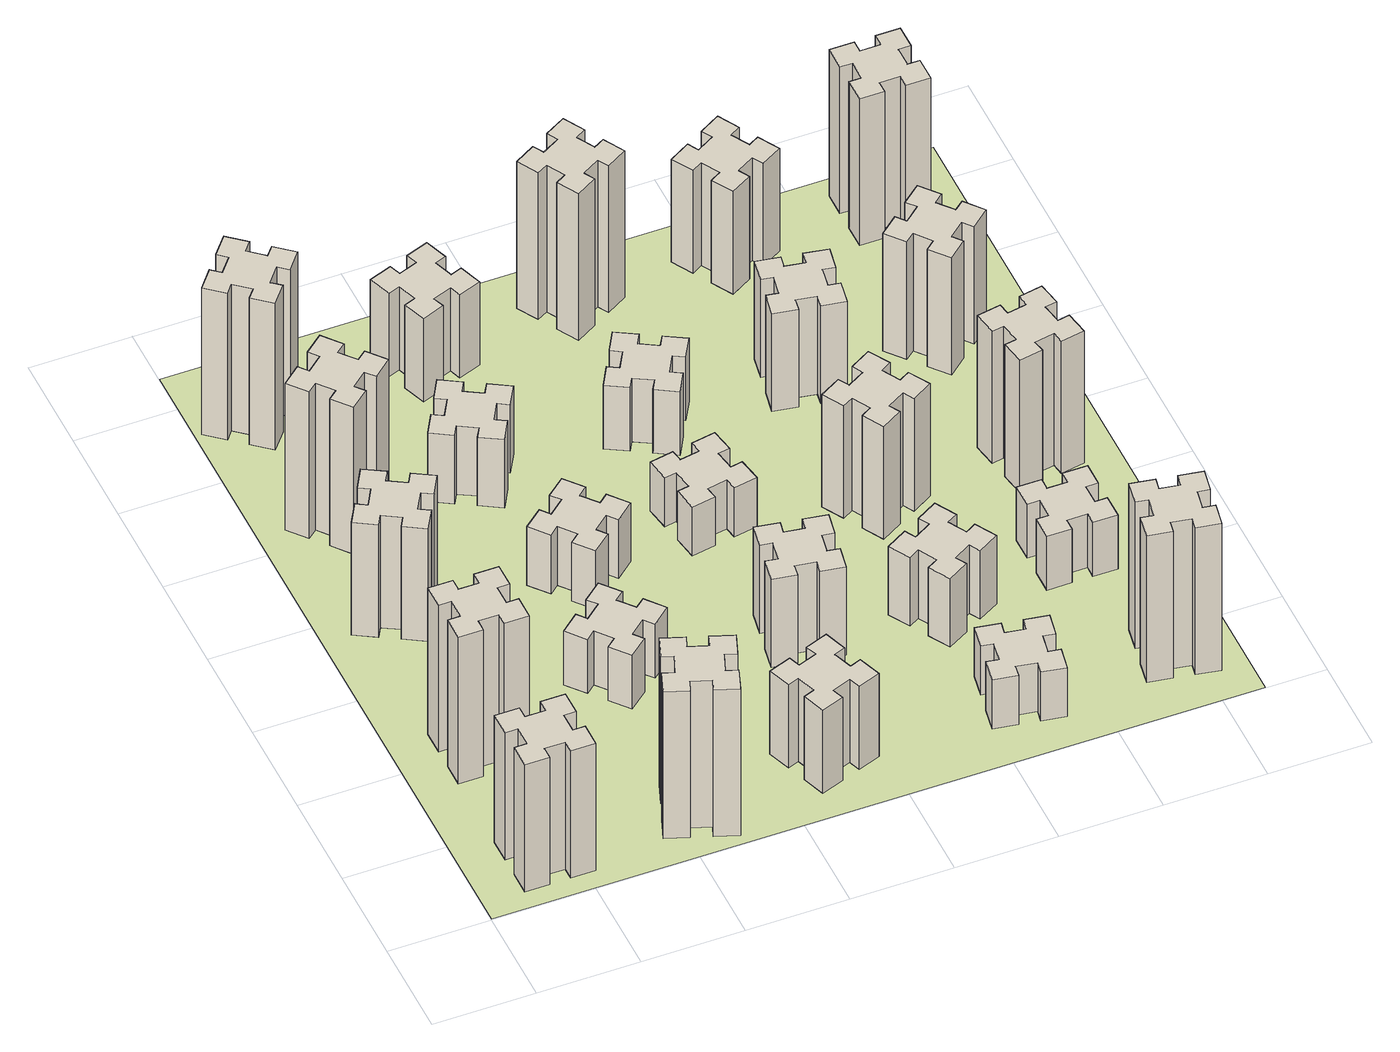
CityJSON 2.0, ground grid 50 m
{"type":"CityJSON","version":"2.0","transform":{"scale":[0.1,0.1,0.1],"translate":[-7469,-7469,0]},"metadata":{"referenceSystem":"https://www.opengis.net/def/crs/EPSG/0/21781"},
"CityObjects":{
"building1":{"type":"Building","attributes":{"class":"1000","function":"1000","usage":"1000","yearOfConstruction":2016,"roofType":"1000","measuredHeight":78,"storeysAboveGround":30,"storeysBelowGround":0},"geometry":[{"type":"Solid","lod":"1","boundaries":[[[[0,1,2,3,4,5,6,7,8,9,10,11,12,13,14,15,16,17,18,19]],[[17,16,20,21]],[[16,15,22,20]],[[15,14,23,22]],[[14,13,24,23]],[[13,12,25,24]],[[12,11,26,25]],[[11,10,27,26]],[[10,9,28,27]],[[9,8,29,28]],[[8,7,30,29]],[[7,6,31,30]],[[6,5,32,31]],[[5,4,33,32]],[[4,3,34,33]],[[3,2,35,34]],[[2,1,36,35]],[[1,0,37,36]],[[0,19,38,37]],[[19,18,39,38]],[[18,17,21,39]],[[24,25,26,27,28,29,30,31,32,33,34,35,36,37,38,39,21,20,22,23]]]]}]},
"building2":{"type":"Building","attributes":{"class":"1000","function":"1000","usage":"1000","yearOfConstruction":2016,"roofType":"1000","measuredHeight":90,"storeysAboveGround":30,"storeysBelowGround":0},"geometry":[{"type":"Solid","lod":"1","boundaries":[[[[40,41,42,43,44,45,46,47,48,49,50,51,52,53,54,55,56,57,58,59]],[[57,56,60,61]],[[56,55,62,60]],[[55,54,63,62]],[[54,53,64,63]],[[53,52,65,64]],[[52,51,66,65]],[[51,50,67,66]],[[50,49,68,67]],[[49,48,69,68]],[[48,47,70,69]],[[47,46,71,70]],[[46,45,72,71]],[[45,44,73,72]],[[44,43,74,73]],[[43,42,75,74]],[[42,41,76,75]],[[41,40,77,76]],[[40,59,78,77]],[[59,58,79,78]],[[58,57,61,79]],[[64,65,66,67,68,69,70,71,72,73,74,75,76,77,78,79,61,60,62,63]]]]}]},
"building3":{"type":"Building","attributes":{"class":"1000","function":"1000","usage":"1000","yearOfConstruction":2016,"roofType":"1000","measuredHeight":69,"storeysAboveGround":30,"storeysBelowGround":0},"geometry":[{"type":"Solid","lod":"1","boundaries":[[[[80,81,82,83,84,85,86,87,88,89,90,91,92,93,94,95,96,97,98,99]],[[97,96,100,101]],[[96,95,102,100]],[[95,94,103,102]],[[94,93,104,103]],[[93,92,105,104]],[[92,91,106,105]],[[91,90,107,106]],[[90,89,108,107]],[[89,88,109,108]],[[88,87,110,109]],[[87,86,111,110]],[[86,85,112,111]],[[85,84,113,112]],[[84,83,114,113]],[[83,82,115,114]],[[82,81,116,115]],[[81,80,117,116]],[[80,99,118,117]],[[99,98,119,118]],[[98,97,101,119]],[[104,105,106,107,108,109,110,111,112,113,114,115,116,117,118,119,101,100,102,103]]]]}]},
"building4":{"type":"Building","attributes":{"class":"1000","function":"1000","usage":"1000","yearOfConstruction":2016,"roofType":"1000","measuredHeight":90,"storeysAboveGround":30,"storeysBelowGround":0},"geometry":[{"type":"Solid","lod":"1","boundaries":[[[[120,121,122,123,124,125,126,127,128,129,130,131,132,133,134,135,136,137,138,139]],[[137,136,140,141]],[[136,135,142,140]],[[135,134,143,142]],[[134,133,144,143]],[[133,132,145,144]],[[132,131,146,145]],[[131,130,147,146]],[[130,129,148,147]],[[129,128,149,148]],[[128,127,150,149]],[[127,126,151,150]],[[126,125,152,151]],[[125,124,153,152]],[[124,123,154,153]],[[123,122,155,154]],[[122,121,156,155]],[[121,120,157,156]],[[120,139,158,157]],[[139,138,159,158]],[[138,137,141,159]],[[144,145,146,147,148,149,150,151,152,153,154,155,156,157,158,159,141,140,142,143]]]]}]},
"building5":{"type":"Building","attributes":{"class":"1000","function":"1000","usage":"1000","yearOfConstruction":2016,"roofType":"1000","measuredHeight":90,"storeysAboveGround":30,"storeysBelowGround":0},"geometry":[{"type":"Solid","lod":"1","boundaries":[[[[160,161,162,163,164,165,166,167,168,169,170,171,172,173,174,175,176,177,178,179]],[[177,176,180,181]],[[176,175,182,180]],[[175,174,183,182]],[[174,173,184,183]],[[173,172,185,184]],[[172,171,186,185]],[[171,170,187,186]],[[170,169,188,187]],[[169,168,189,188]],[[168,167,190,189]],[[167,166,191,190]],[[166,165,192,191]],[[165,164,193,192]],[[164,163,194,193]],[[163,162,195,194]],[[162,161,196,195]],[[161,160,197,196]],[[160,179,198,197]],[[179,178,199,198]],[[178,177,181,199]],[[184,185,186,187,188,189,190,191,192,193,194,195,196,197,198,199,181,180,182,183]]]]}]},
"building6":{"type":"Building","attributes":{"class":"1000","function":"1000","usage":"1000","yearOfConstruction":2016,"roofType":"1000","measuredHeight":90,"storeysAboveGround":30,"storeysBelowGround":0},"geometry":[{"type":"Solid","lod":"1","boundaries":[[[[200,201,202,203,204,205,206,207,208,209,210,211,212,213,214,215,216,217,218,219]],[[217,216,220,221]],[[216,215,222,220]],[[215,214,223,222]],[[214,213,224,223]],[[213,212,225,224]],[[212,211,226,225]],[[211,210,227,226]],[[210,209,228,227]],[[209,208,229,228]],[[208,207,230,229]],[[207,206,231,230]],[[206,205,232,231]],[[205,204,233,232]],[[204,203,234,233]],[[203,202,235,234]],[[202,201,236,235]],[[201,200,237,236]],[[200,219,238,237]],[[219,218,239,238]],[[218,217,221,239]],[[224,225,226,227,228,229,230,231,232,233,234,235,236,237,238,239,221,220,222,223]]]]}]},
"building7":{"type":"Building","attributes":{"class":"1000","function":"1000","usage":"1000","yearOfConstruction":2016,"roofType":"1000","measuredHeight":33,"storeysAboveGround":30,"storeysBelowGround":0},"geometry":[{"type":"Solid","lod":"1","boundaries":[[[[240,241,242,243,244,245,246,247,248,249,250,251,252,253,254,255,256,257,258,259]],[[257,256,260,261]],[[256,255,262,260]],[[255,254,263,262]],[[254,253,264,263]],[[253,252,265,264]],[[252,251,266,265]],[[251,250,267,266]],[[250,249,268,267]],[[249,248,269,268]],[[248,247,270,269]],[[247,246,271,270]],[[246,245,272,271]],[[245,244,273,272]],[[244,243,274,273]],[[243,242,275,274]],[[242,241,276,275]],[[241,240,277,276]],[[240,259,278,277]],[[259,258,279,278]],[[258,257,261,279]],[[264,265,266,267,268,269,270,271,272,273,274,275,276,277,278,279,261,260,262,263]]]]}]},
"building8":{"type":"Building","attributes":{"class":"1000","function":"1000","usage":"1000","yearOfConstruction":2016,"roofType":"1000","measuredHeight":36,"storeysAboveGround":30,"storeysBelowGround":0},"geometry":[{"type":"Solid","lod":"1","boundaries":[[[[280,281,282,283,284,285,286,287,288,289,290,291,292,293,294,295,296,297,298,299]],[[297,296,300,301]],[[296,295,302,300]],[[295,294,303,302]],[[294,293,304,303]],[[293,292,305,304]],[[292,291,306,305]],[[291,290,307,306]],[[290,289,308,307]],[[289,288,309,308]],[[288,287,310,309]],[[287,286,311,310]],[[286,285,312,311]],[[285,284,313,312]],[[284,283,314,313]],[[283,282,315,314]],[[282,281,316,315]],[[281,280,317,316]],[[280,299,318,317]],[[299,298,319,318]],[[298,297,301,319]],[[304,305,306,307,308,309,310,311,312,313,314,315,316,317,318,319,301,300,302,303]]]]}]},
"building9":{"type":"Building","attributes":{"class":"1000","function":"1000","usage":"1000","yearOfConstruction":2016,"roofType":"1000","measuredHeight":42,"storeysAboveGround":30,"storeysBelowGround":0},"geometry":[{"type":"Solid","lod":"1","boundaries":[[[[320,321,322,323,324,325,326,327,328,329,330,331,332,333,334,335,336,337,338,339]],[[337,336,340,341]],[[336,335,342,340]],[[335,334,343,342]],[[334,333,344,343]],[[333,332,345,344]],[[332,331,346,345]],[[331,330,347,346]],[[330,329,348,347]],[[329,328,349,348]],[[328,327,350,349]],[[327,326,351,350]],[[326,325,352,351]],[[325,324,353,352]],[[324,323,354,353]],[[323,322,355,354]],[[322,321,356,355]],[[321,320,357,356]],[[320,339,358,357]],[[339,338,359,358]],[[338,337,341,359]],[[344,345,346,347,348,349,350,351,352,353,354,355,356,357,358,359,341,340,342,343]]]]}]},
"building10":{"type":"Building","attributes":{"class":"1000","function":"1000","usage":"1000","yearOfConstruction":2016,"roofType":"1000","measuredHeight":51,"storeysAboveGround":30,"storeysBelowGround":0},"geometry":[{"type":"Solid","lod":"1","boundaries":[[[[360,361,362,363,364,365,366,367,368,369,370,371,372,373,374,375,376,377,378,379]],[[377,376,380,381]],[[376,375,382,380]],[[375,374,383,382]],[[374,373,384,383]],[[373,372,385,384]],[[372,371,386,385]],[[371,370,387,386]],[[370,369,388,387]],[[369,368,389,388]],[[368,367,390,389]],[[367,366,391,390]],[[366,365,392,391]],[[365,364,393,392]],[[364,363,394,393]],[[363,362,395,394]],[[362,361,396,395]],[[361,360,397,396]],[[360,379,398,397]],[[379,378,399,398]],[[378,377,381,399]],[[384,385,386,387,388,389,390,391,392,393,394,395,396,397,398,399,381,380,382,383]]]]}]},
"building11":{"type":"Building","attributes":{"class":"1000","function":"1000","usage":"1000","yearOfConstruction":2016,"roofType":"1000","measuredHeight":51,"storeysAboveGround":30,"storeysBelowGround":0},"geometry":[{"type":"Solid","lod":"1","boundaries":[[[[400,401,402,403,404,405,406,407,408,409,410,411,412,413,414,415,416,417,418,419]],[[417,416,420,421]],[[416,415,422,420]],[[415,414,423,422]],[[414,413,424,423]],[[413,412,425,424]],[[412,411,426,425]],[[411,410,427,426]],[[410,409,428,427]],[[409,408,429,428]],[[408,407,430,429]],[[407,406,431,430]],[[406,405,432,431]],[[405,404,433,432]],[[404,403,434,433]],[[403,402,435,434]],[[402,401,436,435]],[[401,400,437,436]],[[400,419,438,437]],[[419,418,439,438]],[[418,417,421,439]],[[424,425,426,427,428,429,430,431,432,433,434,435,436,437,438,439,421,420,422,423]]]]}]},
"building12":{"type":"Building","attributes":{"class":"1000","function":"1000","usage":"1000","yearOfConstruction":2016,"roofType":"1000","measuredHeight":54,"storeysAboveGround":30,"storeysBelowGround":0},"geometry":[{"type":"Solid","lod":"1","boundaries":[[[[440,441,442,443,444,445,446,447,448,449,450,451,452,453,454,455,456,457,458,459]],[[457,456,460,461]],[[456,455,462,460]],[[455,454,463,462]],[[454,453,464,463]],[[453,452,465,464]],[[452,451,466,465]],[[451,450,467,466]],[[450,449,468,467]],[[449,448,469,468]],[[448,447,470,469]],[[447,446,471,470]],[[446,445,472,471]],[[445,444,473,472]],[[444,443,474,473]],[[443,442,475,474]],[[442,441,476,475]],[[441,440,477,476]],[[440,459,478,477]],[[459,458,479,478]],[[458,457,461,479]],[[464,465,466,467,468,469,470,471,472,473,474,475,476,477,478,479,461,460,462,463]]]]}]},
"building13":{"type":"Building","attributes":{"class":"1000","function":"1000","usage":"1000","yearOfConstruction":2016,"roofType":"1000","measuredHeight":30,"storeysAboveGround":30,"storeysBelowGround":0},"geometry":[{"type":"Solid","lod":"1","boundaries":[[[[480,481,482,483,484,485,486,487,488,489,490,491,492,493,494,495,496,497,498,499]],[[497,496,500,501]],[[496,495,502,500]],[[495,494,503,502]],[[494,493,504,503]],[[493,492,505,504]],[[492,491,506,505]],[[491,490,507,506]],[[490,489,508,507]],[[489,488,509,508]],[[488,487,510,509]],[[487,486,511,510]],[[486,485,512,511]],[[485,484,513,512]],[[484,483,514,513]],[[483,482,515,514]],[[482,481,516,515]],[[481,480,517,516]],[[480,499,518,517]],[[499,498,519,518]],[[498,497,501,519]],[[504,505,506,507,508,509,510,511,512,513,514,515,516,517,518,519,501,500,502,503]]]]}]},
"building14":{"type":"Building","attributes":{"class":"1000","function":"1000","usage":"1000","yearOfConstruction":2016,"roofType":"1000","measuredHeight":39,"storeysAboveGround":30,"storeysBelowGround":0},"geometry":[{"type":"Solid","lod":"1","boundaries":[[[[520,521,522,523,524,525,526,527,528,529,530,531,532,533,534,535,536,537,538,539]],[[537,536,540,541]],[[536,535,542,540]],[[535,534,543,542]],[[534,533,544,543]],[[533,532,545,544]],[[532,531,546,545]],[[531,530,547,546]],[[530,529,548,547]],[[529,528,549,548]],[[528,527,550,549]],[[527,526,551,550]],[[526,525,552,551]],[[525,524,553,552]],[[524,523,554,553]],[[523,522,555,554]],[[522,521,556,555]],[[521,520,557,556]],[[520,539,558,557]],[[539,538,559,558]],[[538,537,541,559]],[[544,545,546,547,548,549,550,551,552,553,554,555,556,557,558,559,541,540,542,543]]]]}]},
"building15":{"type":"Building","attributes":{"class":"1000","function":"1000","usage":"1000","yearOfConstruction":2016,"roofType":"1000","measuredHeight":30,"storeysAboveGround":30,"storeysBelowGround":0},"geometry":[{"type":"Solid","lod":"1","boundaries":[[[[560,561,562,563,564,565,566,567,568,569,570,571,572,573,574,575,576,577,578,579]],[[577,576,580,581]],[[576,575,582,580]],[[575,574,583,582]],[[574,573,584,583]],[[573,572,585,584]],[[572,571,586,585]],[[571,570,587,586]],[[570,569,588,587]],[[569,568,589,588]],[[568,567,590,589]],[[567,566,591,590]],[[566,565,592,591]],[[565,564,593,592]],[[564,563,594,593]],[[563,562,595,594]],[[562,561,596,595]],[[561,560,597,596]],[[560,579,598,597]],[[579,578,599,598]],[[578,577,581,599]],[[584,585,586,587,588,589,590,591,592,593,594,595,596,597,598,599,581,580,582,583]]]]}]},
"building16":{"type":"Building","attributes":{"class":"1000","function":"1000","usage":"1000","yearOfConstruction":2016,"roofType":"1000","measuredHeight":90,"storeysAboveGround":30,"storeysBelowGround":0},"geometry":[{"type":"Solid","lod":"1","boundaries":[[[[600,601,602,603,604,605,606,607,608,609,610,611,612,613,614,615,616,617,618,619]],[[617,616,620,621]],[[616,615,622,620]],[[615,614,623,622]],[[614,613,624,623]],[[613,612,625,624]],[[612,611,626,625]],[[611,610,627,626]],[[610,609,628,627]],[[609,608,629,628]],[[608,607,630,629]],[[607,606,631,630]],[[606,605,632,631]],[[605,604,633,632]],[[604,603,634,633]],[[603,602,635,634]],[[602,601,636,635]],[[601,600,637,636]],[[600,619,638,637]],[[619,618,639,638]],[[618,617,621,639]],[[624,625,626,627,628,629,630,631,632,633,634,635,636,637,638,639,621,620,622,623]]]]}]},
"building17":{"type":"Building","attributes":{"class":"1000","function":"1000","usage":"1000","yearOfConstruction":2016,"roofType":"1000","measuredHeight":42,"storeysAboveGround":30,"storeysBelowGround":0},"geometry":[{"type":"Solid","lod":"1","boundaries":[[[[640,641,642,643,644,645,646,647,648,649,650,651,652,653,654,655,656,657,658,659]],[[657,656,660,661]],[[656,655,662,660]],[[655,654,663,662]],[[654,653,664,663]],[[653,652,665,664]],[[652,651,666,665]],[[651,650,667,666]],[[650,649,668,667]],[[649,648,669,668]],[[648,647,670,669]],[[647,646,671,670]],[[646,645,672,671]],[[645,644,673,672]],[[644,643,674,673]],[[643,642,675,674]],[[642,641,676,675]],[[641,640,677,676]],[[640,659,678,677]],[[659,658,679,678]],[[658,657,661,679]],[[664,665,666,667,668,669,670,671,672,673,674,675,676,677,678,679,661,660,662,663]]]]}]},
"building18":{"type":"Building","attributes":{"class":"1000","function":"1000","usage":"1000","yearOfConstruction":2016,"roofType":"1000","measuredHeight":69,"storeysAboveGround":30,"storeysBelowGround":0},"geometry":[{"type":"Solid","lod":"1","boundaries":[[[[680,681,682,683,684,685,686,687,688,689,690,691,692,693,694,695,696,697,698,699]],[[697,696,700,701]],[[696,695,702,700]],[[695,694,703,702]],[[694,693,704,703]],[[693,692,705,704]],[[692,691,706,705]],[[691,690,707,706]],[[690,689,708,707]],[[689,688,709,708]],[[688,687,710,709]],[[687,686,711,710]],[[686,685,712,711]],[[685,684,713,712]],[[684,683,714,713]],[[683,682,715,714]],[[682,681,716,715]],[[681,680,717,716]],[[680,699,718,717]],[[699,698,719,718]],[[698,697,701,719]],[[704,705,706,707,708,709,710,711,712,713,714,715,716,717,718,719,701,700,702,703]]]]}]},
"building19":{"type":"Building","attributes":{"class":"1000","function":"1000","usage":"1000","yearOfConstruction":2016,"roofType":"1000","measuredHeight":60,"storeysAboveGround":30,"storeysBelowGround":0},"geometry":[{"type":"Solid","lod":"1","boundaries":[[[[720,721,722,723,724,725,726,727,728,729,730,731,732,733,734,735,736,737,738,739]],[[737,736,740,741]],[[736,735,742,740]],[[735,734,743,742]],[[734,733,744,743]],[[733,732,745,744]],[[732,731,746,745]],[[731,730,747,746]],[[730,729,748,747]],[[729,728,749,748]],[[728,727,750,749]],[[727,726,751,750]],[[726,725,752,751]],[[725,724,753,752]],[[724,723,754,753]],[[723,722,755,754]],[[722,721,756,755]],[[721,720,757,756]],[[720,739,758,757]],[[739,738,759,758]],[[738,737,741,759]],[[744,745,746,747,748,749,750,751,752,753,754,755,756,757,758,759,741,740,742,743]]]]}]},
"building20":{"type":"Building","attributes":{"class":"1000","function":"1000","usage":"1000","yearOfConstruction":2016,"roofType":"1000","measuredHeight":90,"storeysAboveGround":30,"storeysBelowGround":0},"geometry":[{"type":"Solid","lod":"1","boundaries":[[[[760,761,762,763,764,765,766,767,768,769,770,771,772,773,774,775,776,777,778,779]],[[777,776,780,781]],[[776,775,782,780]],[[775,774,783,782]],[[774,773,784,783]],[[773,772,785,784]],[[772,771,786,785]],[[771,770,787,786]],[[770,769,788,787]],[[769,768,789,788]],[[768,767,790,789]],[[767,766,791,790]],[[766,765,792,791]],[[765,764,793,792]],[[764,763,794,793]],[[763,762,795,794]],[[762,761,796,795]],[[761,760,797,796]],[[760,779,798,797]],[[779,778,799,798]],[[778,777,781,799]],[[784,785,786,787,788,789,790,791,792,793,794,795,796,797,798,799,781,780,782,783]]]]}]},
"building21":{"type":"Building","attributes":{"class":"1000","function":"1000","usage":"1000","yearOfConstruction":2016,"roofType":"1000","measuredHeight":33,"storeysAboveGround":30,"storeysBelowGround":0},"geometry":[{"type":"Solid","lod":"1","boundaries":[[[[800,801,802,803,804,805,806,807,808,809,810,811,812,813,814,815,816,817,818,819]],[[817,816,820,821]],[[816,815,822,820]],[[815,814,823,822]],[[814,813,824,823]],[[813,812,825,824]],[[812,811,826,825]],[[811,810,827,826]],[[810,809,828,827]],[[809,808,829,828]],[[808,807,830,829]],[[807,806,831,830]],[[806,805,832,831]],[[805,804,833,832]],[[804,803,834,833]],[[803,802,835,834]],[[802,801,836,835]],[[801,800,837,836]],[[800,819,838,837]],[[819,818,839,838]],[[818,817,821,839]],[[824,825,826,827,828,829,830,831,832,833,834,835,836,837,838,839,821,820,822,823]]]]}]},
"building22":{"type":"Building","attributes":{"class":"1000","function":"1000","usage":"1000","yearOfConstruction":2016,"roofType":"1000","measuredHeight":63,"storeysAboveGround":30,"storeysBelowGround":0},"geometry":[{"type":"Solid","lod":"1","boundaries":[[[[840,841,842,843,844,845,846,847,848,849,850,851,852,853,854,855,856,857,858,859]],[[857,856,860,861]],[[856,855,862,860]],[[855,854,863,862]],[[854,853,864,863]],[[853,852,865,864]],[[852,851,866,865]],[[851,850,867,866]],[[850,849,868,867]],[[849,848,869,868]],[[848,847,870,869]],[[847,846,871,870]],[[846,845,872,871]],[[845,844,873,872]],[[844,843,874,873]],[[843,842,875,874]],[[842,841,876,875]],[[841,840,877,876]],[[840,859,878,877]],[[859,858,879,878]],[[858,857,861,879]],[[864,865,866,867,868,869,870,871,872,873,874,875,876,877,878,879,861,860,862,863]]]]}]},
"building23":{"type":"Building","attributes":{"class":"1000","function":"1000","usage":"1000","yearOfConstruction":2016,"roofType":"1000","measuredHeight":81,"storeysAboveGround":30,"storeysBelowGround":0},"geometry":[{"type":"Solid","lod":"1","boundaries":[[[[880,881,882,883,884,885,886,887,888,889,890,891,892,893,894,895,896,897,898,899]],[[897,896,900,901]],[[896,895,902,900]],[[895,894,903,902]],[[894,893,904,903]],[[893,892,905,904]],[[892,891,906,905]],[[891,890,907,906]],[[890,889,908,907]],[[889,888,909,908]],[[888,887,910,909]],[[887,886,911,910]],[[886,885,912,911]],[[885,884,913,912]],[[884,883,914,913]],[[883,882,915,914]],[[882,881,916,915]],[[881,880,917,916]],[[880,899,918,917]],[[899,898,919,918]],[[898,897,901,919]],[[904,905,906,907,908,909,910,911,912,913,914,915,916,917,918,919,901,900,902,903]]]]}]},
"building24":{"type":"Building","attributes":{"class":"1000","function":"1000","usage":"1000","yearOfConstruction":2016,"roofType":"1000","measuredHeight":72,"storeysAboveGround":30,"storeysBelowGround":0},"geometry":[{"type":"Solid","lod":"1","boundaries":[[[[920,921,922,923,924,925,926,927,928,929,930,931,932,933,934,935,936,937,938,939]],[[937,936,940,941]],[[936,935,942,940]],[[935,934,943,942]],[[934,933,944,943]],[[933,932,945,944]],[[932,931,946,945]],[[931,930,947,946]],[[930,929,948,947]],[[929,928,949,948]],[[928,927,950,949]],[[927,926,951,950]],[[926,925,952,951]],[[925,924,953,952]],[[924,923,954,953]],[[923,922,955,954]],[[922,921,956,955]],[[921,920,957,956]],[[920,939,958,957]],[[939,938,959,958]],[[938,937,941,959]],[[944,945,946,947,948,949,950,951,952,953,954,955,956,957,958,959,941,940,942,943]]]]}]},
"building25":{"type":"Building","attributes":{"class":"1000","function":"1000","usage":"1000","yearOfConstruction":2016,"roofType":"1000","measuredHeight":90,"storeysAboveGround":30,"storeysBelowGround":0},"geometry":[{"type":"Solid","lod":"1","boundaries":[[[[960,961,962,963,964,965,966,967,968,969,970,971,972,973,974,975,976,977,978,979]],[[977,976,980,981]],[[976,975,982,980]],[[975,974,983,982]],[[974,973,984,983]],[[973,972,985,984]],[[972,971,986,985]],[[971,970,987,986]],[[970,969,988,987]],[[969,968,989,988]],[[968,967,990,989]],[[967,966,991,990]],[[966,965,992,991]],[[965,964,993,992]],[[964,963,994,993]],[[963,962,995,994]],[[962,961,996,995]],[[961,960,997,996]],[[960,979,998,997]],[[979,978,999,998]],[[978,977,981,999]],[[984,985,986,987,988,989,990,991,992,993,994,995,996,997,998,999,981,980,982,983]]]]}]},
"landuse1":{"type":"LandUse","attributes":{"name":"plot1","function":"1010"},"geometry":[{"type":"MultiSurface","lod":"1","boundaries":[[[1000,1001,1002,1003]]]}]}
},
"vertices":[
[265,325,0],[265,225,0],[205,225,0],[205,105,0],[325,105,0],[325,165,0],[425,165,0],[425,105,0],[545,105,0],[545,225,0],[485,225,0],[485,325,0],[545,325,0],[545,445,0],[425,445,0],[425,385,0],[325,385,0],[325,445,0],[205,445,0],[205,325,0],[325,385,780],[325,445,780],[425,385,780],[425,445,780],[545,445,780],[545,325,780],[485,325,780],[485,225,780],[545,225,780],[545,105,780],[425,105,780],[425,165,780],[325,165,780],[325,105,780],[205,105,780],[205,225,780],[265,225,780],[265,325,780],[205,325,780],[205,445,780],
[265,1065,0],[265,965,0],[205,965,0],[205,845,0],[325,845,0],[325,905,0],[425,905,0],[425,845,0],[545,845,0],[545,965,0],[485,965,0],[485,1065,0],[545,1065,0],[545,1185,0],[425,1185,0],[425,1125,0],[325,1125,0],[325,1185,0],[205,1185,0],[205,1065,0],[325,1125,900],[325,1185,900],[425,1125,900],[425,1185,900],[545,1185,900],[545,1065,900],[485,1065,900],[485,965,900],[545,965,900],[545,845,900],[425,845,900],[425,905,900],[325,905,900],[325,845,900],[205,845,900],[205,965,900],[265,965,900],[265,1065,900],[205,1065,900],[205,1185,900],
[474,2026,0],[387,2076,0],[417,2128,0],[313,2188,0],[253,2084,0],[305,2054,0],[255,1967,0],[203,1997,0],[143,1893,0],[247,1833,0],[277,1885,0],[364,1835,0],[334,1783,0],[438,1723,0],[498,1827,0],[446,1857,0],[496,1944,0],[548,1914,0],[608,2018,0],[504,2078,0],[496,1944,690],[548,1914,690],[446,1857,690],[498,1827,690],[438,1723,690],[334,1783,690],[364,1835,690],[277,1885,690],[247,1833,690],[143,1893,690],[203,1997,690],[255,1967,690],[305,2054,690],[253,2084,690],[313,2188,690],[417,2128,690],[387,2076,690],[474,2026,690],[504,2078,690],[608,2018,690],
[492,2628,0],[427,2704,0],[473,2743,0],[396,2835,0],[304,2758,0],[343,2712,0],[266,2647,0],[228,2693,0],[136,2616,0],[213,2524,0],[259,2563,0],[323,2486,0],[277,2448,0],[354,2356,0],[446,2433,0],[408,2479,0],[484,2543,0],[523,2497,0],[615,2574,0],[538,2666,0],[484,2543,900],[523,2497,900],[408,2479,900],[446,2433,900],[354,2356,900],[277,2448,900],[323,2486,900],[259,2563,900],[213,2524,900],[136,2616,900],[228,2693,900],[266,2647,900],[343,2712,900],[304,2758,900],[396,2835,900],[473,2743,900],[427,2704,900],[492,2628,900],[538,2666,900],[615,2574,900],
[1029,360,0],[995,266,0],[939,287,0],[897,174,0],[1010,133,0],[1031,189,0],[1125,155,0],[1104,99,0],[1217,57,0],[1258,170,0],[1202,191,0],[1236,285,0],[1292,264,0],[1333,377,0],[1220,418,0],[1200,362,0],[1106,396,0],[1127,452,0],[1014,493,0],[973,380,0],[1106,396,900],[1127,452,900],[1200,362,900],[1220,418,900],[1333,377,900],[1292,264,900],[1236,285,900],[1202,191,900],[1258,170,900],[1217,57,900],[1104,99,900],[1125,155,900],[1031,189,900],[1010,133,900],[897,174,900],[939,287,900],[995,266,900],[1029,360,900],[973,380,900],[1014,493,900],
[384,3387,0],[308,3452,0],[346,3498,0],[254,3575,0],[177,3483,0],[223,3444,0],[159,3368,0],[113,3406,0],[36,3314,0],[128,3237,0],[166,3283,0],[243,3219,0],[204,3173,0],[296,3096,0],[373,3188,0],[327,3226,0],[392,3303,0],[438,3264,0],[515,3356,0],[423,3433,0],[392,3303,900],[438,3264,900],[327,3226,900],[373,3188,900],[296,3096,900],[204,3173,900],[243,3219,900],[166,3283,900],[128,3237,900],[36,3314,900],[113,3406,900],[159,3368,900],[223,3444,900],[177,3483,900],[254,3575,900],[346,3498,900],[308,3452,900],[384,3387,900],[423,3433,900],[515,3356,900],
[1083,1332,0],[1006,1267,0],[968,1313,0],[876,1236,0],[953,1144,0],[999,1183,0],[1063,1106,0],[1017,1068,0],[1094,976,0],[1186,1053,0],[1148,1099,0],[1224,1163,0],[1263,1117,0],[1355,1194,0],[1278,1286,0],[1232,1248,0],[1167,1324,0],[1213,1363,0],[1136,1455,0],[1044,1378,0],[1167,1324,330],[1213,1363,330],[1232,1248,330],[1278,1286,330],[1355,1194,330],[1263,1117,330],[1224,1163,330],[1148,1099,330],[1186,1053,330],[1094,976,330],[1017,1068,330],[1063,1106,330],[999,1183,330],[953,1144,330],[876,1236,330],[968,1313,330],[1006,1267,330],[1083,1332,330],[1044,1378,330],[1136,1455,330],
[1183,1972,0],[1106,1907,0],[1068,1953,0],[976,1876,0],[1053,1784,0],[1099,1823,0],[1163,1746,0],[1117,1708,0],[1194,1616,0],[1286,1693,0],[1248,1739,0],[1324,1803,0],[1363,1757,0],[1455,1834,0],[1378,1926,0],[1332,1888,0],[1267,1964,0],[1313,2003,0],[1236,2095,0],[1144,2018,0],[1267,1964,360],[1313,2003,360],[1332,1888,360],[1378,1926,360],[1455,1834,360],[1363,1757,360],[1324,1803,360],[1248,1739,360],[1286,1693,360],[1194,1616,360],[1117,1708,360],[1163,1746,360],[1099,1823,360],[1053,1784,360],[976,1876,360],[1068,1953,360],[1106,1907,360],[1183,1972,360],[1144,2018,360],[1236,2095,360],
[1114,2666,0],[1027,2716,0],[1057,2768,0],[953,2828,0],[893,2724,0],[945,2694,0],[895,2607,0],[843,2637,0],[783,2533,0],[887,2473,0],[917,2525,0],[1004,2475,0],[974,2423,0],[1078,2363,0],[1138,2467,0],[1086,2497,0],[1136,2584,0],[1188,2554,0],[1248,2658,0],[1144,2718,0],[1136,2584,420],[1188,2554,420],[1086,2497,420],[1138,2467,420],[1078,2363,420],[974,2423,420],[1004,2475,420],[917,2525,420],[887,2473,420],[783,2533,420],[843,2637,420],[895,2607,420],[945,2694,420],[893,2724,420],[953,2828,420],[1057,2768,420],[1027,2716,420],[1114,2666,420],[1144,2718,420],[1248,2658,420],
[1765,496,0],[1671,462,0],[1650,518,0],[1537,477,0],[1579,364,0],[1635,385,0],[1669,291,0],[1613,270,0],[1654,157,0],[1767,199,0],[1746,255,0],[1840,289,0],[1860,233,0],[1973,274,0],[1932,387,0],[1876,366,0],[1842,460,0],[1898,480,0],[1857,593,0],[1744,552,0],[1842,460,510],[1898,480,510],[1876,366,510],[1932,387,510],[1973,274,510],[1860,233,510],[1840,289,510],[1746,255,510],[1767,199,510],[1654,157,510],[1613,270,510],[1669,291,510],[1635,385,510],[1579,364,510],[1537,477,510],[1650,518,510],[1671,462,510],[1765,496,510],[1744,552,510],[1857,593,510],
[1125,3456,0],[1031,3422,0],[1010,3478,0],[897,3437,0],[939,3324,0],[995,3345,0],[1029,3251,0],[973,3230,0],[1014,3117,0],[1127,3159,0],[1106,3215,0],[1200,3249,0],[1220,3193,0],[1333,3234,0],[1292,3347,0],[1236,3326,0],[1202,3420,0],[1258,3440,0],[1217,3553,0],[1104,3512,0],[1202,3420,510],[1258,3440,510],[1236,3326,510],[1292,3347,510],[1333,3234,510],[1220,3193,510],[1200,3249,510],[1106,3215,510],[1127,3159,510],[1014,3117,510],[973,3230,510],[1029,3251,510],[995,3345,510],[939,3324,510],[897,3437,510],[1010,3478,510],[1031,3422,510],[1125,3456,510],[1104,3512,510],[1217,3553,510],
[2055,1047,0],[2072,1145,0],[2131,1135,0],[2152,1253,0],[2034,1274,0],[2024,1215,0],[1925,1232,0],[1936,1291,0],[1817,1312,0],[1797,1194,0],[1856,1184,0],[1838,1085,0],[1779,1096,0],[1758,977,0],[1877,957,0],[1887,1016,0],[1985,998,0],[1975,939,0],[2093,918,0],[2114,1037,0],[1985,998,540],[1975,939,540],[1887,1016,540],[1877,957,540],[1758,977,540],[1779,1096,540],[1838,1085,540],[1856,1184,540],[1797,1194,540],[1817,1312,540],[1936,1291,540],[1925,1232,540],[2024,1215,540],[2034,1274,540],[2152,1253,540],[2131,1135,540],[2072,1145,540],[2055,1047,540],[2114,1037,540],[2093,918,540],
[1972,1925,0],[1955,2024,0],[2014,2034,0],[1993,2152,0],[1875,2131,0],[1885,2072,0],[1787,2055,0],[1777,2114,0],[1658,2093,0],[1679,1975,0],[1738,1985,0],[1756,1887,0],[1697,1877,0],[1717,1758,0],[1836,1779,0],[1825,1838,0],[1924,1856,0],[1934,1797,0],[2052,1817,0],[2031,1936,0],[1924,1856,300],[1934,1797,300],[1825,1838,300],[1836,1779,300],[1717,1758,300],[1697,1877,300],[1756,1887,300],[1738,1985,300],[1679,1975,300],[1658,2093,300],[1777,2114,300],[1787,2055,300],[1885,2072,300],[1875,2131,300],[1993,2152,300],[2014,2034,300],[1955,2024,300],[1972,1925,300],[2031,1936,300],[2052,1817,300],
[1926,2497,0],[1976,2584,0],[2028,2554,0],[2088,2658,0],[1984,2718,0],[1954,2666,0],[1867,2716,0],[1897,2768,0],[1793,2828,0],[1733,2724,0],[1785,2694,0],[1735,2607,0],[1683,2637,0],[1623,2533,0],[1727,2473,0],[1757,2525,0],[1844,2475,0],[1814,2423,0],[1918,2363,0],[1978,2467,0],[1844,2475,390],[1814,2423,390],[1757,2525,390],[1727,2473,390],[1623,2533,390],[1683,2637,390],[1735,2607,390],[1785,2694,390],[1733,2724,390],[1793,2828,390],[1897,2768,390],[1867,2716,390],[1954,2666,390],[1984,2718,390],[2088,2658,390],[2028,2554,390],[1976,2584,390],[1926,2497,390],[1978,2467,390],[1918,2363,390],
[2596,444,0],[2578,345,0],[2519,356,0],[2498,237,0],[2617,217,0],[2627,276,0],[2725,258,0],[2715,199,0],[2833,178,0],[2854,297,0],[2795,307,0],[2812,405,0],[2871,395,0],[2892,513,0],[2774,534,0],[2764,475,0],[2665,492,0],[2676,551,0],[2557,572,0],[2537,454,0],[2665,492,300],[2676,551,300],[2764,475,300],[2774,534,300],[2892,513,300],[2871,395,300],[2812,405,300],[2795,307,300],[2854,297,300],[2833,178,300],[2715,199,300],[2725,258,300],[2627,276,300],[2617,217,300],[2498,237,300],[2519,356,300],[2578,345,300],[2596,444,300],[2537,454,300],[2557,572,300],
[1844,3556,0],[1757,3506,0],[1727,3558,0],[1623,3498,0],[1683,3394,0],[1735,3424,0],[1785,3337,0],[1733,3307,0],[1793,3203,0],[1897,3263,0],[1867,3315,0],[1954,3365,0],[1984,3313,0],[2088,3373,0],[2028,3477,0],[1976,3447,0],[1926,3534,0],[1978,3564,0],[1918,3668,0],[1814,3608,0],[1926,3534,900],[1978,3564,900],[1976,3447,900],[2028,3477,900],[2088,3373,900],[1984,3313,900],[1954,3365,900],[1867,3315,900],[1897,3263,900],[1793,3203,900],[1733,3307,900],[1785,3337,900],[1735,3424,900],[1683,3394,900],[1623,3498,900],[1727,3558,900],[1757,3506,900],[1844,3556,900],[1814,3608,900],[1918,3668,900],
[2584,1136,0],[2497,1086,0],[2467,1138,0],[2363,1078,0],[2423,974,0],[2475,1004,0],[2525,917,0],[2473,887,0],[2533,783,0],[2637,843,0],[2607,895,0],[2694,945,0],[2724,893,0],[2828,953,0],[2768,1057,0],[2716,1027,0],[2666,1114,0],[2718,1144,0],[2658,1248,0],[2554,1188,0],[2666,1114,420],[2718,1144,420],[2716,1027,420],[2768,1057,420],[2828,953,420],[2724,893,420],[2694,945,420],[2607,895,420],[2637,843,420],[2533,783,420],[2473,887,420],[2525,917,420],[2475,1004,420],[2423,974,420],[2363,1078,420],[2467,1138,420],[2497,1086,420],[2584,1136,420],[2554,1188,420],[2658,1248,420],
[2716,1767,0],[2666,1854,0],[2718,1884,0],[2658,1988,0],[2554,1928,0],[2584,1876,0],[2497,1826,0],[2467,1878,0],[2363,1818,0],[2423,1714,0],[2475,1744,0],[2525,1657,0],[2473,1627,0],[2533,1523,0],[2637,1583,0],[2607,1635,0],[2694,1685,0],[2724,1633,0],[2828,1693,0],[2768,1797,0],[2694,1685,690],[2724,1633,690],[2607,1635,690],[2637,1583,690],[2533,1523,690],[2473,1627,690],[2525,1657,690],[2475,1744,690],[2423,1714,690],[2363,1818,690],[2467,1878,690],[2497,1826,690],[2584,1876,690],[2554,1928,690],[2658,1988,690],[2718,1884,690],[2666,1854,690],[2716,1767,690],[2768,1797,690],[2828,1693,690],
[2496,2664,0],[2478,2565,0],[2419,2576,0],[2398,2457,0],[2517,2437,0],[2527,2496,0],[2625,2478,0],[2615,2419,0],[2733,2398,0],[2754,2517,0],[2695,2527,0],[2712,2625,0],[2771,2615,0],[2792,2733,0],[2674,2754,0],[2664,2695,0],[2565,2712,0],[2576,2771,0],[2457,2792,0],[2437,2674,0],[2565,2712,600],[2576,2771,600],[2664,2695,600],[2674,2754,600],[2792,2733,600],[2771,2615,600],[2712,2625,600],[2695,2527,600],[2754,2517,600],[2733,2398,600],[2615,2419,600],[2625,2478,600],[2527,2496,600],[2517,2437,600],[2398,2457,600],[2419,2576,600],[2478,2565,600],[2496,2664,600],[2437,2674,600],[2457,2792,600],
[3336,444,0],[3318,345,0],[3259,356,0],[3238,237,0],[3357,217,0],[3367,276,0],[3465,258,0],[3455,199,0],[3573,178,0],[3594,297,0],[3535,307,0],[3552,405,0],[3611,395,0],[3632,513,0],[3514,534,0],[3504,475,0],[3405,492,0],[3416,551,0],[3297,572,0],[3277,454,0],[3405,492,900],[3416,551,900],[3504,475,900],[3514,534,900],[3632,513,900],[3611,395,900],[3552,405,900],[3535,307,900],[3594,297,900],[3573,178,900],[3455,199,900],[3465,258,900],[3367,276,900],[3357,217,900],[3238,237,900],[3259,356,900],[3318,345,900],[3336,444,900],[3277,454,900],[3297,572,900],
[3185,1005,0],[3285,1005,0],[3285,945,0],[3405,945,0],[3405,1065,0],[3345,1065,0],[3345,1165,0],[3405,1165,0],[3405,1285,0],[3285,1285,0],[3285,1225,0],[3185,1225,0],[3185,1285,0],[3065,1285,0],[3065,1165,0],[3125,1165,0],[3125,1065,0],[3065,1065,0],[3065,945,0],[3185,945,0],[3125,1065,330],[3065,1065,330],[3125,1165,330],[3065,1165,330],[3065,1285,330],[3185,1285,330],[3185,1225,330],[3285,1225,330],[3285,1285,330],[3405,1285,330],[3405,1165,330],[3345,1165,330],[3345,1065,330],[3405,1065,330],[3405,945,330],[3285,945,330],[3285,1005,330],[3185,1005,330],[3185,945,330],[3065,945,330],
[2716,3447,0],[2666,3534,0],[2718,3564,0],[2658,3668,0],[2554,3608,0],[2584,3556,0],[2497,3506,0],[2467,3558,0],[2363,3498,0],[2423,3394,0],[2475,3424,0],[2525,3337,0],[2473,3307,0],[2533,3203,0],[2637,3263,0],[2607,3315,0],[2694,3365,0],[2724,3313,0],[2828,3373,0],[2768,3477,0],[2694,3365,630],[2724,3313,630],[2607,3315,630],[2637,3263,630],[2533,3203,630],[2473,3307,630],[2525,3337,630],[2475,3424,630],[2423,3394,630],[2363,3498,630],[2467,3558,630],[2497,3506,630],[2584,3556,630],[2554,3608,630],[2658,3668,630],[2718,3564,630],[2666,3534,630],[2716,3447,630],[2768,3477,630],[2828,3373,630],
[3365,1872,0],[3267,1855,0],[3257,1914,0],[3138,1893,0],[3159,1775,0],[3218,1785,0],[3236,1687,0],[3177,1677,0],[3197,1558,0],[3316,1579,0],[3305,1638,0],[3404,1656,0],[3414,1597,0],[3532,1617,0],[3511,1736,0],[3452,1725,0],[3435,1824,0],[3494,1834,0],[3473,1952,0],[3355,1931,0],[3435,1824,810],[3494,1834,810],[3452,1725,810],[3511,1736,810],[3532,1617,810],[3414,1597,810],[3404,1656,810],[3305,1638,810],[3316,1579,810],[3197,1558,810],[3177,1677,810],[3236,1687,810],[3218,1785,810],[3159,1775,810],[3138,1893,810],[3257,1914,810],[3267,1855,810],[3365,1872,810],[3355,1931,810],[3473,1952,810],
[3119,2563,0],[3183,2486,0],[3137,2448,0],[3214,2356,0],[3306,2433,0],[3268,2479,0],[3344,2543,0],[3383,2497,0],[3475,2574,0],[3398,2666,0],[3352,2628,0],[3287,2704,0],[3333,2743,0],[3256,2835,0],[3164,2758,0],[3203,2712,0],[3126,2647,0],[3088,2693,0],[2996,2616,0],[3073,2524,0],[3126,2647,720],[3088,2693,720],[3203,2712,720],[3164,2758,720],[3256,2835,720],[3333,2743,720],[3287,2704,720],[3352,2628,720],[3398,2666,720],[3475,2574,720],[3383,2497,720],[3344,2543,720],[3268,2479,720],[3306,2433,720],[3214,2356,720],[3137,2448,720],[3183,2486,720],[3119,2563,720],[3073,2524,720],[2996,2616,720],
[3285,3325,0],[3385,3325,0],[3385,3265,0],[3505,3265,0],[3505,3385,0],[3445,3385,0],[3445,3485,0],[3505,3485,0],[3505,3605,0],[3385,3605,0],[3385,3545,0],[3285,3545,0],[3285,3605,0],[3165,3605,0],[3165,3485,0],[3225,3485,0],[3225,3385,0],[3165,3385,0],[3165,3265,0],[3285,3265,0],[3225,3385,900],[3165,3385,900],[3225,3485,900],[3165,3485,900],[3165,3605,900],[3285,3605,900],[3285,3545,900],[3385,3545,900],[3385,3605,900],[3505,3605,900],[3505,3485,900],[3445,3485,900],[3445,3385,900],[3505,3385,900],[3505,3265,900],[3385,3265,900],[3385,3325,900],[3285,3325,900],[3285,3265,900],[3165,3265,900],
[5,3705,0],[3705,3705,0],[3705,5,0],[5,5,0]
]}
